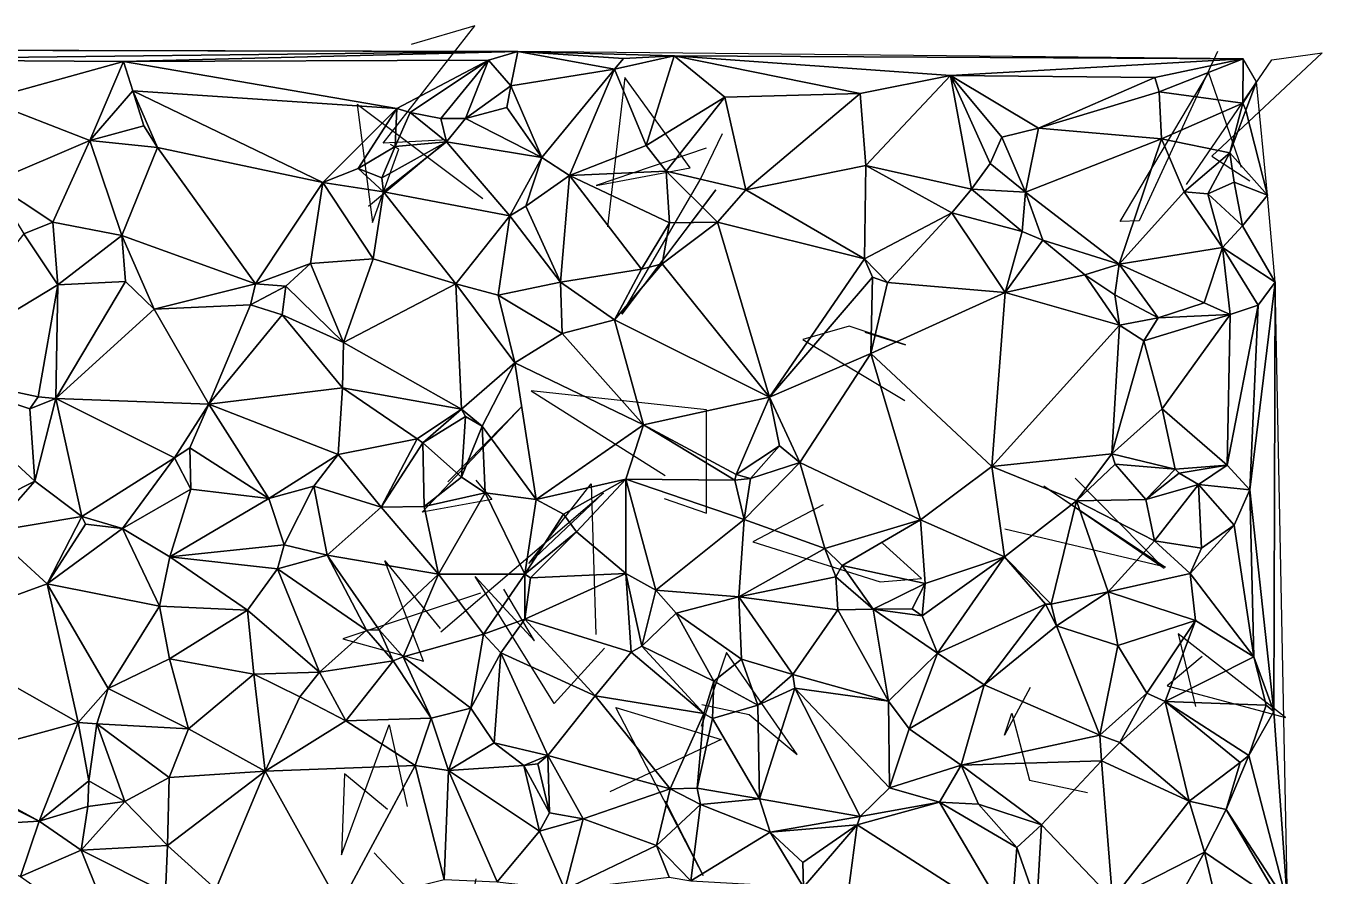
# Model space of a CAD drawing. Header units: metres. Extents: x -15.8 to 15.5, y -15.7 to 15.6.
# Drawn here: x 2.29 to 15.34, y 6.61 to 15.16 of the extents above; entities that cross this region are included whole.
import ezdxf

# ---------------------------------------------------------------- set-up
doc = ezdxf.new("R2010")
doc.units = ezdxf.units.M
doc.layers.add('CRACKS', color=1, linetype='Continuous')
doc.layers.add('STREET_MESH', color=7, linetype='Continuous')

msp = doc.modelspace()

# ---------------------------------------------------------------- linework, layer by layer
at = {"layer": 'CRACKS'}
for points in [[(5.741, 13.351, 0.1), (6.539, 14.018, 0.1), (5.889, 13.982, 0.1), (6.811, 15.164, 0.1), (6.17, 14.976, 0.1)], [(14.288, 14.905, 0.1), (13.5, 13.201, 0.1), (13.306, 13.196, 0.1), (14.196, 14.691, 0.1), (14.524, 13.742, 0.1)], [(13.974, 13.568, 0.1), (14.835, 14.822, 0.1), (15.34, 14.892, 0.1), (14.229, 13.853, 0.1), (14.613, 13.603, 0.1)], [(9.139, 13.935, 0.1), (8.031, 13.559, 0.1), (8.978, 13.734, 0.1), (8.322, 14.644, 0.1), (8.147, 13.141, 0.1)], [(6.891, 13.422, 0.1), (5.626, 14.372, 0.1), (5.78, 13.184, 0.1), (6.044, 13.923, 0.1), (5.962, 13.971, 0.1)], [(8.345, 12.328, 0.1), (9.237, 13.515, 0.1), (8.29, 12.263, 0.1), (9.077, 13.608, 0.1), (9.303, 14.08, 0.1)], [(10.737, 12.081, 0.1), (11.145, 11.955, 0.1), (10.579, 12.142, 0.1), (10.111, 12.009, 0.1), (11.14, 11.392, 0.1)], [(8.717, 10.406, 0.1), (9.143, 10.26, 0.1), (9.144, 11.3, 0.1), (7.376, 11.49, 0.1), (8.727, 10.639, 0.1)], [(6.822, 10.591, 0.1), (6.982, 10.396, 0.1), (6.28, 10.269, 0.1), (7.282, 11.334, 0.1), (6.54, 10.574, 0.1)], [(12.855, 10.612, 0.1), (13.749, 9.702, 0.1), (12.537, 10.531, 0.1), (13.764, 9.717, 0.1), (12.147, 10.098, 0.1)], [(6.467, 9.064, 0.1), (8.105, 10.464, 0.1), (7.355, 9.752, 0.1), (7.981, 10.555, 0.1), (8.029, 9.037, 0.1)], [(10.318, 10.343, 0.1), (9.61, 9.972, 0.1), (10.89, 9.568, 0.1), (11.307, 9.602, 0.1), (10.913, 9.958, 0.1)], [(6.868, 9.454, 0.1), (5.482, 8.993, 0.1), (6.294, 8.769, 0.1), (5.905, 9.781, 0.1), (6.462, 9.098, 0.1)], [(8.115, 8.901, 0.1), (7.608, 8.342, 0.1), (6.815, 9.622, 0.1), (7.412, 8.974, 0.1), (7.102, 9.494, 0.1)], [(14.133, 8.817, 0.1), (13.78, 8.522, 0.1), (14.971, 8.202, 0.1), (13.89, 9.046, 0.1), (14.064, 8.314, 0.1)], [(9.094, 8.333, 0.1), (9.572, 8.232, 0.1), (10.054, 7.829, 0.1), (9.343, 8.857, 0.1), (9.09, 8.111, 0.1)], [(12.4, 8.506, 0.1), (12.143, 8.026, 0.1), (12.218, 8.245, 0.1), (12.394, 7.571, 0.1), (12.978, 7.447, 0.1)], [(8.727, 7.363, 0.1), (9.11, 6.611, 0.1), (8.229, 8.304, 0.1), (9.29, 7.982, 0.1), (8.169, 7.455, 0.1)], [(5.932, 7.277, 0.1), (5.498, 7.634, 0.1), (5.469, 6.82, 0.1), (5.948, 8.129, 0.1), (6.128, 7.306, 0.1)], [(5.796, 6.84, 0.1), (6.087, 6.532, 0.1), (6.812, 6.21, 0.1), (6.755, 6.187, 0.1), (6.825, 6.579, 0.1)]]:
    msp.add_polyline3d(points, dxfattribs=at)
at = {"layer": 'STREET_MESH'}
for points in [[(-8.365, 14.941), (7.244, 14.905), (-14.851, 14.957)], [(7.244, 14.905), (-8.365, 14.941), (0.285, 14.827)], [(3.274, 14.805), (7.244, 14.905), (0.285, 14.827)], [(3.274, 14.805), (6.948, 14.818), (7.244, 14.905)], [(6.948, 14.818), (7.173, 14.562), (7.244, 14.905)], [(7.173, 14.562), (8.218, 14.73), (7.244, 14.905)], [(7.244, 14.905), (8.818, 14.862), (14.546, 14.833)], [(8.307, 14.837), (8.818, 14.862), (7.244, 14.905)], [(8.218, 14.73), (8.307, 14.837), (7.244, 14.905)], [(1.881, 14.42), (3.274, 14.805), (0.285, 14.827)], [(1.881, 14.42), (2.936, 14.011), (3.274, 14.805)], [(2.936, 14.011), (3.368, 14.509), (3.274, 14.805)], [(6.948, 14.818), (3.274, 14.805), (6.025, 14.334)], [(3.274, 14.805), (3.368, 14.509), (6.025, 14.334)], [(6.161, 14.291), (6.948, 14.818), (6.025, 14.334)], [(6.161, 14.291), (6.467, 14.233), (6.948, 14.818)], [(6.948, 14.818), (6.467, 14.233), (6.715, 14.231)], [(7.173, 14.562), (6.948, 14.818), (6.715, 14.231)], [(8.218, 14.73), (8.536, 13.959), (8.818, 14.862)], [(8.307, 14.837), (8.218, 14.73), (8.818, 14.862)], [(8.818, 14.862), (8.536, 13.959), (9.328, 14.448)], [(8.818, 14.862), (11.599, 14.666), (14.546, 14.833)], [(11.599, 14.666), (8.818, 14.862), (10.69, 14.483)], [(8.818, 14.862), (9.328, 14.448), (10.69, 14.483)], [(11.599, 14.666), (13.655, 14.643), (14.546, 14.833)], [(13.655, 14.643), (13.701, 14.499), (14.546, 14.833)], [(13.701, 14.499), (14.543, 14.386), (14.546, 14.833)], [(14.543, 14.386), (14.678, 14.6), (14.546, 14.833)], [(7.484, 13.841), (8.218, 14.73), (7.173, 14.562)], [(7.764, 13.657), (8.218, 14.73), (7.484, 13.841)], [(8.536, 13.959), (8.218, 14.73), (7.764, 13.657)], [(10.746, 13.758), (11.599, 14.666), (10.69, 14.483)], [(10.746, 13.758), (11.811, 13.521), (11.599, 14.666)], [(13.655, 14.643), (11.599, 14.666), (12.486, 14.133)], [(11.599, 14.666), (12.117, 14.045), (12.486, 14.133)], [(11.997, 13.778), (12.117, 14.045), (11.599, 14.666)], [(11.811, 13.521), (11.997, 13.778), (11.599, 14.666)], [(13.701, 14.499), (13.655, 14.643), (12.486, 14.133)], [(3.477, 14.157), (3.368, 14.509), (2.936, 14.011)], [(3.368, 14.509), (5.28, 13.588), (6.025, 14.334)], [(5.28, 13.588), (3.368, 14.509), (3.616, 13.939)], [(3.368, 14.509), (3.477, 14.157), (3.616, 13.939)], [(7.134, 14.343), (7.173, 14.562), (6.715, 14.231)], [(7.484, 13.841), (7.173, 14.562), (7.134, 14.343)], [(13.723, 14.028), (13.701, 14.499), (12.486, 14.133)], [(13.701, 14.499), (13.723, 14.028), (14.543, 14.386)], [(14.543, 14.386), (14.572, 14.317), (14.678, 14.6)], [(14.572, 14.317), (14.792, 13.461), (14.678, 14.6)], [(1.881, 14.42), (1.951, 13.591), (2.936, 14.011)], [(8.536, 13.959), (8.736, 13.703), (9.328, 14.448)], [(8.736, 13.703), (9.538, 13.514), (9.328, 14.448)], [(9.328, 14.448), (9.538, 13.514), (10.69, 14.483)], [(9.538, 13.514), (10.746, 13.758), (10.69, 14.483)], [(13.723, 14.028), (14.412, 13.885), (14.543, 14.386)], [(14.412, 13.885), (14.572, 14.317), (14.543, 14.386)], [(5.28, 13.588), (5.637, 13.727), (6.025, 14.334)], [(5.637, 13.727), (6.01, 13.951), (6.025, 14.334)], [(6.01, 13.951), (6.161, 14.291), (6.025, 14.334)], [(6.161, 14.291), (6.01, 13.951), (6.524, 13.998)], [(6.467, 14.233), (6.161, 14.291), (6.524, 13.998)], [(6.467, 14.233), (6.524, 13.998), (6.715, 14.231)], [(6.524, 13.998), (7.484, 13.841), (6.715, 14.231)], [(7.484, 13.841), (7.134, 14.343), (6.715, 14.231)], [(14.412, 13.885), (14.792, 13.461), (14.572, 14.317)], [(3.477, 14.157), (2.936, 14.011), (3.616, 13.939)], [(12.117, 14.045), (12.353, 13.491), (12.486, 14.133)], [(12.353, 13.491), (13.723, 14.028), (12.486, 14.133)], [(1.951, 13.591), (2.563, 13.189), (2.936, 14.011)], [(2.563, 13.189), (3.257, 13.055), (2.936, 14.011)], [(2.936, 14.011), (3.257, 13.055), (3.616, 13.939)], [(6.524, 13.998), (5.874, 13.636), (5.892, 13.493)], [(6.01, 13.951), (5.874, 13.636), (6.524, 13.998)], [(6.524, 13.998), (5.892, 13.493), (7.164, 13.253)], [(7.484, 13.841), (6.524, 13.998), (7.164, 13.253)], [(12.117, 14.045), (11.997, 13.778), (12.353, 13.491)], [(13.296, 12.767), (13.723, 14.028), (12.353, 13.491)], [(13.723, 14.028), (13.296, 12.767), (13.951, 13.493)], [(14.412, 13.885), (13.723, 14.028), (13.951, 13.493)], [(3.257, 13.055), (4.603, 12.569), (3.616, 13.939)], [(4.603, 12.569), (5.28, 13.588), (3.616, 13.939)], [(5.874, 13.636), (6.01, 13.951), (5.637, 13.727)], [(7.323, 13.349), (7.484, 13.841), (7.164, 13.253)], [(7.764, 13.657), (7.484, 13.841), (7.323, 13.349)], [(8.736, 13.703), (8.536, 13.959), (7.764, 13.657)], [(14.19, 13.475), (14.412, 13.885), (13.951, 13.493)], [(14.412, 13.885), (14.19, 13.475), (14.455, 13.592)], [(14.412, 13.885), (14.455, 13.592), (14.792, 13.461)], [(5.28, 13.588), (5.892, 13.493), (5.637, 13.727)], [(5.892, 13.493), (5.874, 13.636), (5.637, 13.727)], [(8.736, 13.703), (7.764, 13.657), (8.771, 13.182)], [(8.736, 13.703), (8.771, 13.182), (9.253, 13.188)], [(9.538, 13.514), (8.736, 13.703), (9.253, 13.188)], [(10.746, 13.758), (9.538, 13.514), (10.733, 12.818)], [(10.746, 13.758), (10.733, 12.818), (11.613, 13.282)], [(11.811, 13.521), (10.746, 13.758), (11.613, 13.282)], [(11.997, 13.778), (11.811, 13.521), (12.353, 13.491)], [(2.563, 13.189), (1.951, 13.591), (2.271, 13.072)], [(5.157, 12.771), (5.28, 13.588), (4.603, 12.569)], [(5.787, 12.818), (5.28, 13.588), (5.157, 12.771)], [(5.28, 13.588), (5.787, 12.818), (5.892, 13.493)], [(7.672, 12.586), (7.764, 13.657), (7.323, 13.349)], [(8.489, 12.716), (7.764, 13.657), (7.672, 12.586)], [(7.764, 13.657), (8.489, 12.716), (8.771, 13.182)], [(14.19, 13.475), (14.538, 13.15), (14.455, 13.592)], [(14.455, 13.592), (14.538, 13.15), (14.792, 13.461)], [(5.892, 13.493), (5.787, 12.818), (6.62, 12.568)], [(7.164, 13.253), (5.892, 13.493), (6.62, 12.568)], [(9.538, 13.514), (9.253, 13.188), (10.733, 12.818)], [(12.319, 13.096), (11.811, 13.521), (11.613, 13.282)], [(11.811, 13.521), (12.319, 13.096), (12.353, 13.491)], [(12.319, 13.096), (12.527, 13.008), (12.353, 13.491)], [(12.527, 13.008), (13.296, 12.767), (12.353, 13.491)], [(13.296, 12.767), (14.337, 12.933), (13.951, 13.493)], [(14.337, 12.933), (14.19, 13.475), (13.951, 13.493)], [(14.538, 13.15), (14.19, 13.475), (14.337, 12.933)], [(14.792, 13.461), (14.538, 13.15), (14.867, 12.585)], [(7.672, 12.586), (7.323, 13.349), (7.164, 13.253)], [(2.612, 12.558), (2.563, 13.189), (2.271, 13.072)], [(2.563, 13.189), (2.612, 12.558), (3.257, 13.055)], [(7.046, 12.455), (7.164, 13.253), (6.62, 12.568)], [(7.046, 12.455), (7.672, 12.586), (7.164, 13.253)], [(8.489, 12.716), (8.698, 12.77), (8.771, 13.182)], [(8.771, 13.182), (8.698, 12.77), (9.253, 13.188)], [(9.253, 13.188), (8.698, 12.77), (9.777, 11.427)], [(10.733, 12.818), (9.253, 13.188), (9.777, 11.427)], [(10.733, 12.818), (10.966, 12.581), (11.613, 13.282)], [(11.613, 13.282), (10.966, 12.581), (12.149, 12.48)], [(12.319, 13.096), (11.613, 13.282), (12.149, 12.48)], [(2.612, 12.558), (2.271, 13.072), (1.181, 11.692)], [(3.257, 13.055), (2.612, 12.558), (3.294, 12.59)], [(3.257, 13.055), (3.583, 12.312), (4.603, 12.569)], [(3.583, 12.312), (3.257, 13.055), (3.294, 12.59)], [(12.527, 13.008), (12.319, 13.096), (12.149, 12.48)], [(14.538, 13.15), (14.337, 12.933), (14.867, 12.585)], [(12.952, 12.658), (12.527, 13.008), (12.149, 12.48)], [(13.296, 12.767), (12.527, 13.008), (12.952, 12.658)], [(14.337, 12.933), (13.296, 12.767), (14.154, 12.375)], [(14.414, 12.258), (14.337, 12.933), (14.154, 12.375)], [(14.337, 12.933), (14.696, 12.352), (14.867, 12.585)], [(14.696, 12.352), (14.337, 12.933), (14.414, 12.258)], [(5.787, 12.818), (5.157, 12.771), (5.489, 11.977)], [(6.62, 12.568), (5.787, 12.818), (5.489, 11.977)], [(10.815, 12.635), (10.733, 12.818), (9.777, 11.427)], [(10.815, 12.635), (10.966, 12.581), (10.733, 12.818)], [(4.907, 12.545), (5.157, 12.771), (4.603, 12.569)], [(5.157, 12.771), (4.907, 12.545), (5.489, 11.977)], [(8.489, 12.716), (7.672, 12.586), (8.215, 12.207)], [(8.698, 12.77), (8.215, 12.207), (9.777, 11.427)], [(8.698, 12.77), (8.489, 12.716), (8.215, 12.207)], [(13.3, 12.151), (12.952, 12.658), (12.149, 12.48)], [(13.254, 12.457), (13.296, 12.767), (12.952, 12.658)], [(13.3, 12.151), (13.254, 12.457), (12.952, 12.658)], [(13.689, 12.226), (13.296, 12.767), (13.254, 12.457)], [(13.296, 12.767), (13.689, 12.226), (14.154, 12.375)], [(2.413, 11.429), (2.612, 12.558), (1.181, 11.692)], [(2.592, 11.413), (2.612, 12.558), (2.413, 11.429)], [(2.592, 11.413), (3.583, 12.312), (3.294, 12.59)], [(2.612, 12.558), (2.592, 11.413), (3.294, 12.59)], [(3.583, 12.312), (4.551, 12.357), (4.603, 12.569)], [(4.551, 12.357), (4.907, 12.545), (4.603, 12.569)], [(4.907, 12.545), (4.551, 12.357), (4.872, 12.257)], [(4.907, 12.545), (4.872, 12.257), (5.489, 11.977)], [(6.677, 11.307), (6.62, 12.568), (5.489, 11.977)], [(6.677, 11.307), (7.214, 11.773), (6.62, 12.568)], [(7.214, 11.773), (7.046, 12.455), (6.62, 12.568)], [(7.691, 12.069), (7.672, 12.586), (7.046, 12.455)], [(7.672, 12.586), (7.691, 12.069), (8.215, 12.207)], [(10.798, 11.866), (10.815, 12.635), (9.777, 11.427)], [(10.815, 12.635), (10.798, 11.866), (10.966, 12.581)], [(10.966, 12.581), (10.798, 11.866), (12.149, 12.48)], [(14.696, 12.352), (14.611, 10.495), (14.867, 12.585)], [(14.611, 10.495), (14.855, 8.264), (14.867, 12.585)], [(14.867, 12.585), (14.855, 8.264), (14.992, 6.327)], [(7.214, 11.773), (7.691, 12.069), (7.046, 12.455)], [(10.798, 11.866), (12.016, 10.728), (12.149, 12.48)], [(12.016, 10.728), (13.3, 12.151), (12.149, 12.48)], [(13.3, 12.151), (13.689, 12.226), (13.254, 12.457)], [(3.583, 12.312), (2.592, 11.413), (4.131, 11.356)], [(4.551, 12.357), (3.583, 12.312), (4.131, 11.356)], [(4.872, 12.257), (4.551, 12.357), (4.131, 11.356)], [(13.689, 12.226), (14.414, 12.258), (14.154, 12.375)], [(14.385, 10.743), (14.696, 12.352), (14.414, 12.258)], [(14.385, 10.743), (14.611, 10.495), (14.696, 12.352)], [(5.477, 11.522), (4.872, 12.257), (4.131, 11.356)], [(4.872, 12.257), (5.477, 11.522), (5.489, 11.977)], [(7.691, 12.069), (8.507, 11.15), (8.215, 12.207)], [(8.215, 12.207), (8.507, 11.15), (9.777, 11.427)], [(13.223, 10.857), (13.3, 12.151), (12.016, 10.728)], [(13.3, 12.151), (13.223, 10.857), (13.545, 11.993)], [(13.689, 12.226), (13.3, 12.151), (13.545, 11.993)], [(14.414, 12.258), (13.689, 12.226), (13.545, 11.993)], [(13.729, 11.309), (14.414, 12.258), (13.545, 11.993)], [(13.729, 11.309), (14.385, 10.743), (14.414, 12.258)], [(7.691, 12.069), (7.214, 11.773), (8.507, 11.15)], [(5.477, 11.522), (6.677, 11.307), (5.489, 11.977)], [(13.223, 10.857), (13.729, 11.309), (13.545, 11.993)], [(6.885, 11.134), (7.214, 11.773), (6.677, 11.307)], [(7.214, 11.773), (6.885, 11.134), (7.429, 10.398)], [(8.507, 11.15), (7.214, 11.773), (7.429, 10.398)], [(10.081, 10.771), (10.798, 11.866), (9.777, 11.427)], [(10.081, 10.771), (11.298, 10.193), (10.798, 11.866)], [(10.798, 11.866), (11.298, 10.193), (12.016, 10.728)], [(2.381, 10.582), (1.181, 11.692), (1.271, 10.022)], [(2.381, 10.582), (2.331, 11.309), (1.181, 11.692)], [(2.331, 11.309), (2.413, 11.429), (1.181, 11.692)], [(5.436, 10.849), (5.477, 11.522), (4.131, 11.356)], [(6.229, 11.006), (5.477, 11.522), (5.436, 10.849)], [(5.477, 11.522), (6.229, 11.006), (6.677, 11.307)], [(2.331, 11.309), (2.592, 11.413), (2.413, 11.429)], [(2.592, 11.413), (2.331, 11.309), (2.381, 10.582)], [(2.854, 10.226), (2.592, 11.413), (2.381, 10.582)], [(2.592, 11.413), (3.788, 10.818), (4.131, 11.356)], [(2.592, 11.413), (2.854, 10.226), (3.788, 10.818)], [(3.788, 10.818), (3.94, 10.916), (4.131, 11.356)], [(3.94, 10.916), (4.735, 10.408), (4.131, 11.356)], [(4.735, 10.408), (5.436, 10.849), (4.131, 11.356)], [(8.507, 11.15), (9.441, 10.648), (9.777, 11.427)], [(9.441, 10.648), (9.879, 10.936), (9.777, 11.427)], [(9.879, 10.936), (10.081, 10.771), (9.777, 11.427)], [(6.677, 11.307), (6.229, 11.006), (6.287, 10.966)], [(6.718, 11.232), (6.677, 11.307), (6.287, 10.966)], [(6.677, 10.621), (6.718, 11.232), (6.287, 10.966)], [(6.718, 11.232), (6.885, 11.134), (6.677, 11.307)], [(6.885, 11.134), (6.718, 11.232), (6.677, 10.621)], [(13.729, 11.309), (13.223, 10.857), (13.86, 10.703)], [(14.385, 10.743), (13.729, 11.309), (13.86, 10.703)], [(6.885, 11.134), (6.677, 10.621), (6.914, 10.464)], [(7.429, 10.398), (6.885, 11.134), (6.914, 10.464)], [(8.332, 10.602), (8.507, 11.15), (7.429, 10.398)], [(8.507, 11.15), (8.332, 10.602), (9.429, 10.593)], [(9.441, 10.648), (8.507, 11.15), (9.429, 10.593)], [(5.867, 10.321), (6.229, 11.006), (5.436, 10.849)], [(6.229, 11.006), (5.867, 10.321), (6.287, 10.966)], [(5.867, 10.321), (6.301, 10.327), (6.287, 10.966)], [(6.301, 10.327), (6.677, 10.621), (6.287, 10.966)], [(3.94, 10.916), (3.788, 10.818), (3.951, 10.5)], [(4.735, 10.408), (3.94, 10.916), (3.951, 10.5)], [(4.735, 10.408), (5.188, 10.531), (5.436, 10.849)], [(5.188, 10.531), (5.867, 10.321), (5.436, 10.849)], [(9.441, 10.648), (9.586, 10.607), (9.879, 10.936)], [(9.879, 10.936), (9.586, 10.607), (10.081, 10.771)], [(13.223, 10.857), (12.016, 10.728), (12.868, 10.382)], [(13.256, 10.753), (13.223, 10.857), (12.868, 10.382)], [(13.223, 10.857), (13.256, 10.753), (13.86, 10.703)], [(2.854, 10.226), (3.263, 10.105), (3.788, 10.818)], [(3.788, 10.818), (3.263, 10.105), (3.951, 10.5)], [(9.523, 10.194), (10.333, 9.904), (10.081, 10.771)], [(9.586, 10.607), (9.523, 10.194), (10.081, 10.771)], [(10.333, 9.904), (11.298, 10.193), (10.081, 10.771)], [(11.298, 10.193), (12.143, 9.821), (12.016, 10.728)], [(12.016, 10.728), (12.143, 9.821), (12.868, 10.382)], [(13.567, 10.398), (13.256, 10.753), (12.868, 10.382)], [(13.256, 10.753), (13.567, 10.398), (13.86, 10.703)], [(13.567, 10.398), (13.902, 10.663), (13.86, 10.703)], [(13.902, 10.663), (14.385, 10.743), (13.86, 10.703)], [(13.902, 10.663), (14.096, 10.549), (14.385, 10.743)], [(14.096, 10.549), (14.611, 10.495), (14.385, 10.743)], [(1.932, 10.073), (2.381, 10.582), (1.271, 10.022)], [(1.932, 10.073), (2.854, 10.226), (2.381, 10.582)], [(6.677, 10.621), (6.301, 10.327), (6.914, 10.464)], [(8.332, 10.602), (7.429, 10.398), (7.702, 10.25)], [(7.835, 10.072), (8.332, 10.602), (7.702, 10.25)], [(8.332, 10.602), (7.835, 10.072), (8.33, 9.653)], [(8.631, 9.485), (8.332, 10.602), (8.33, 9.653)], [(8.332, 10.602), (9.523, 10.194), (9.429, 10.593)], [(8.631, 9.485), (9.523, 10.194), (8.332, 10.602)], [(9.586, 10.607), (9.441, 10.648), (9.429, 10.593)], [(9.523, 10.194), (9.586, 10.607), (9.429, 10.593)], [(14.096, 10.549), (13.902, 10.663), (13.567, 10.398)], [(3.951, 10.5), (3.263, 10.105), (3.74, 9.821)], [(4.735, 10.408), (3.951, 10.5), (3.74, 9.821)], [(4.735, 10.408), (4.892, 9.942), (5.188, 10.531)], [(5.188, 10.531), (4.892, 9.942), (5.325, 9.835)], [(5.867, 10.321), (5.188, 10.531), (5.325, 9.835)], [(6.301, 10.327), (6.444, 9.645), (6.914, 10.464)], [(6.444, 9.645), (7.315, 9.644), (6.914, 10.464)], [(7.315, 9.644), (7.429, 10.398), (6.914, 10.464)], [(14.096, 10.549), (13.567, 10.398), (13.654, 9.98)], [(14.126, 9.907), (14.096, 10.549), (13.654, 9.98)], [(14.096, 10.549), (14.126, 9.907), (14.456, 10.137)], [(14.611, 10.495), (14.096, 10.549), (14.456, 10.137)], [(14.611, 10.495), (14.456, 10.137), (14.653, 8.812)], [(14.611, 10.495), (14.653, 8.812), (14.855, 8.264)], [(4.892, 9.942), (4.735, 10.408), (3.74, 9.821)], [(6.444, 9.645), (5.867, 10.321), (5.325, 9.835)], [(5.867, 10.321), (6.444, 9.645), (6.301, 10.327)], [(7.429, 10.398), (7.315, 9.644), (7.702, 10.25)], [(12.143, 9.821), (12.611, 9.343), (12.868, 10.382)], [(12.611, 9.343), (13.186, 9.468), (12.868, 10.382)], [(13.654, 9.98), (13.567, 10.398), (12.868, 10.382)], [(13.186, 9.468), (13.654, 9.98), (12.868, 10.382)], [(2.854, 10.226), (1.932, 10.073), (2.505, 9.547)], [(2.89, 10.148), (2.854, 10.226), (2.505, 9.547)], [(3.263, 10.105), (2.854, 10.226), (2.89, 10.148)], [(7.315, 9.644), (7.835, 10.072), (7.702, 10.25)], [(9.523, 10.194), (8.631, 9.485), (9.467, 9.417)], [(10.333, 9.904), (9.523, 10.194), (9.467, 9.417)], [(11.298, 10.193), (10.333, 9.904), (10.507, 9.732)], [(11.344, 9.55), (11.298, 10.193), (10.507, 9.732)], [(12.143, 9.821), (11.298, 10.193), (11.344, 9.55)], [(2.505, 9.547), (1.932, 10.073), (1.197, 9.072)], [(3.263, 10.105), (2.89, 10.148), (2.505, 9.547)], [(3.635, 9.323), (3.263, 10.105), (2.505, 9.547)], [(3.263, 10.105), (3.635, 9.323), (3.74, 9.821)], [(7.835, 10.072), (7.315, 9.644), (7.372, 9.609)], [(8.33, 9.653), (7.835, 10.072), (7.372, 9.609)], [(14.653, 8.812), (14.456, 10.137), (14.013, 9.653)], [(14.456, 10.137), (14.126, 9.907), (14.013, 9.653)], [(4.823, 9.699), (4.892, 9.942), (3.74, 9.821)], [(4.892, 9.942), (4.823, 9.699), (5.325, 9.835)], [(13.654, 9.98), (13.186, 9.468), (14.013, 9.653)], [(14.126, 9.907), (13.654, 9.98), (14.013, 9.653)], [(3.635, 9.323), (4.521, 9.284), (3.74, 9.821)], [(4.521, 9.284), (4.823, 9.699), (3.74, 9.821)], [(4.823, 9.699), (5.72, 9.082), (5.325, 9.835)], [(5.849, 9.084), (6.444, 9.645), (5.325, 9.835)], [(5.72, 9.082), (5.849, 9.084), (5.325, 9.835)], [(10.444, 9.618), (10.333, 9.904), (9.467, 9.417)], [(10.333, 9.904), (10.444, 9.618), (10.507, 9.732)], [(11.313, 9.226), (12.143, 9.821), (11.344, 9.55)], [(11.313, 9.226), (11.468, 8.849), (12.143, 9.821)], [(11.468, 8.849), (12.554, 9.342), (12.143, 9.821)], [(12.554, 9.342), (12.611, 9.343), (12.143, 9.821)], [(4.823, 9.699), (4.521, 9.284), (5.247, 8.658)], [(5.72, 9.082), (4.823, 9.699), (5.247, 8.658)], [(10.444, 9.618), (10.821, 9.294), (10.507, 9.732)], [(10.821, 9.294), (11.344, 9.55), (10.507, 9.732)], [(2.816, 8.152), (2.505, 9.547), (1.197, 9.072)], [(3.635, 9.323), (2.505, 9.547), (3.12, 8.496)], [(2.505, 9.547), (2.816, 8.152), (3.12, 8.496)], [(6.444, 9.645), (5.849, 9.084), (6.089, 8.814)], [(6.899, 9.041), (6.444, 9.645), (6.089, 8.814)], [(6.899, 9.041), (7.315, 9.644), (6.444, 9.645)], [(7.315, 9.644), (6.899, 9.041), (7.315, 9.194)], [(7.315, 9.194), (8.33, 9.653), (7.372, 9.609)], [(7.315, 9.194), (8.383, 8.859), (8.33, 9.653)], [(7.315, 9.644), (7.315, 9.194), (7.372, 9.609)], [(8.383, 8.859), (8.49, 8.922), (8.33, 9.653)], [(8.49, 8.922), (8.631, 9.485), (8.33, 9.653)], [(10.465, 9.286), (10.444, 9.618), (9.467, 9.417)], [(10.821, 9.294), (10.444, 9.618), (10.465, 9.286)], [(10.821, 9.294), (11.212, 9.297), (11.344, 9.55)], [(11.212, 9.297), (11.313, 9.226), (11.344, 9.55)], [(13.186, 9.468), (14.066, 9.178), (14.013, 9.653)], [(14.066, 9.178), (14.653, 8.812), (14.013, 9.653)], [(8.631, 9.485), (8.49, 8.922), (8.836, 9.253)], [(9.467, 9.417), (8.631, 9.485), (8.836, 9.253)], [(9.494, 8.789), (9.467, 9.417), (8.836, 9.253)], [(10.011, 8.636), (10.465, 9.286), (9.467, 9.417)], [(9.494, 8.789), (10.011, 8.636), (9.467, 9.417)], [(12.611, 9.343), (12.666, 9.126), (13.186, 9.468)], [(12.666, 9.126), (13.284, 8.929), (13.186, 9.468)], [(13.284, 8.929), (14.066, 9.178), (13.186, 9.468)], [(3.738, 8.793), (3.635, 9.323), (3.12, 8.496)], [(3.635, 9.323), (3.738, 8.793), (4.521, 9.284)], [(3.738, 8.793), (4.584, 8.64), (4.521, 9.284)], [(4.521, 9.284), (4.584, 8.64), (5.247, 8.658)], [(10.011, 8.636), (10.976, 8.368), (10.465, 9.286)], [(10.976, 8.368), (10.821, 9.294), (10.465, 9.286)], [(11.212, 9.297), (10.821, 9.294), (11.313, 9.226)], [(10.821, 9.294), (11.468, 8.849), (11.313, 9.226)], [(10.976, 8.368), (11.468, 8.849), (10.821, 9.294)], [(11.468, 8.849), (11.939, 8.532), (12.554, 9.342)], [(11.939, 8.532), (12.666, 9.126), (12.554, 9.342)], [(12.554, 9.342), (12.666, 9.126), (12.611, 9.343)], [(7.315, 9.194), (6.899, 9.041), (7.072, 8.853)], [(7.315, 9.194), (7.072, 8.853), (8.021, 8.42)], [(8.383, 8.859), (7.315, 9.194), (8.021, 8.42)], [(8.49, 8.922), (9.215, 8.57), (8.836, 9.253)], [(9.215, 8.57), (9.494, 8.789), (8.836, 9.253)], [(13.284, 8.929), (13.574, 8.448), (14.066, 9.178)], [(13.574, 8.448), (13.761, 8.363), (14.066, 9.178)], [(14.066, 9.178), (13.761, 8.363), (14.653, 8.812)], [(1.339, 7.75), (2.816, 8.152), (1.197, 9.072)], [(5.989, 8.774), (5.72, 9.082), (5.247, 8.658)], [(5.849, 9.084), (5.72, 9.082), (5.989, 8.774)], [(5.849, 9.084), (5.989, 8.774), (6.089, 8.814)], [(6.771, 8.298), (6.899, 9.041), (6.089, 8.814)], [(6.899, 9.041), (6.771, 8.298), (7.072, 8.853)], [(12.666, 9.126), (11.939, 8.532), (13.103, 8.024)], [(13.284, 8.929), (12.666, 9.126), (13.103, 8.024)], [(9.117, 8.244), (8.49, 8.922), (8.383, 8.859)], [(9.117, 8.244), (9.215, 8.57), (8.49, 8.922)], [(13.574, 8.448), (13.284, 8.929), (13.103, 8.024)], [(3.738, 8.793), (3.12, 8.496), (3.928, 8.088)], [(4.584, 8.64), (3.738, 8.793), (3.928, 8.088)], [(5.511, 8.17), (5.989, 8.774), (5.247, 8.658)], [(5.511, 8.17), (6.371, 8.197), (5.989, 8.774)], [(5.989, 8.774), (6.371, 8.197), (6.089, 8.814)], [(6.371, 8.197), (6.771, 8.298), (6.089, 8.814)], [(7.072, 8.853), (6.771, 8.298), (7.004, 7.949)], [(7.545, 7.819), (7.072, 8.853), (7.004, 7.949)], [(7.072, 8.853), (7.545, 7.819), (8.021, 8.42)], [(9.117, 8.244), (8.383, 8.859), (8.021, 8.42)], [(9.66, 8.326), (9.494, 8.789), (9.215, 8.57)], [(9.494, 8.789), (9.66, 8.326), (10.011, 8.636)], [(11.184, 8.09), (11.468, 8.849), (10.976, 8.368)], [(11.468, 8.849), (11.184, 8.09), (11.939, 8.532)], [(13.761, 8.363), (14.777, 8.327), (14.653, 8.812)], [(14.653, 8.812), (14.777, 8.327), (14.855, 8.264)], [(4.701, 7.662), (4.584, 8.64), (3.928, 8.088)], [(4.584, 8.64), (5.048, 8.41), (5.247, 8.658)], [(5.048, 8.41), (4.584, 8.64), (4.701, 7.662)], [(5.048, 8.41), (5.511, 8.17), (5.247, 8.658)], [(10.011, 8.636), (9.66, 8.326), (10.032, 8.499)], [(10.976, 8.368), (10.011, 8.636), (10.032, 8.499)], [(2.816, 8.152), (3.006, 8.138), (3.12, 8.496)], [(3.12, 8.496), (3.006, 8.138), (3.928, 8.088)], [(9.117, 8.244), (9.203, 8.192), (9.215, 8.57)], [(9.203, 8.192), (9.66, 8.326), (9.215, 8.57)], [(9.66, 8.326), (9.677, 7.384), (10.032, 8.499)], [(9.677, 7.384), (10.688, 7.207), (10.032, 8.499)], [(10.976, 8.368), (10.032, 8.499), (10.985, 7.493)], [(10.032, 8.499), (10.688, 7.207), (10.985, 7.493)], [(11.184, 8.09), (11.705, 7.723), (11.939, 8.532)], [(11.939, 8.532), (11.705, 7.723), (13.103, 8.024)], [(5.511, 8.17), (5.048, 8.41), (4.701, 7.662)], [(7.545, 7.819), (8.777, 7.483), (8.021, 8.42)], [(8.777, 7.483), (9.117, 8.244), (8.021, 8.42)], [(11.184, 8.09), (10.976, 8.368), (10.985, 7.493)], [(13.304, 7.95), (13.574, 8.448), (13.103, 8.024)], [(13.304, 7.95), (13.761, 8.363), (13.574, 8.448)], [(13.761, 8.363), (13.304, 7.95), (14.003, 7.362)], [(13.761, 8.363), (14.003, 7.362), (14.514, 7.75)], [(14.602, 7.82), (13.761, 8.363), (14.514, 7.75)], [(13.761, 8.363), (14.602, 7.82), (14.777, 8.327)], [(6.771, 8.298), (6.371, 8.197), (6.547, 7.669)], [(7.004, 7.949), (6.771, 8.298), (6.547, 7.669)], [(9.05, 7.492), (9.117, 8.244), (8.777, 7.483)], [(9.117, 8.244), (9.05, 7.492), (9.203, 8.192)], [(9.66, 8.326), (9.203, 8.192), (9.677, 7.384)], [(14.777, 8.327), (14.602, 7.82), (14.855, 8.264)], [(14.855, 8.264), (14.602, 7.82), (14.992, 6.327)], [(2.425, 7.159), (2.816, 8.152), (1.339, 7.75)], [(2.923, 7.564), (2.816, 8.152), (2.425, 7.159)], [(2.923, 7.564), (3.006, 8.138), (2.816, 8.152)], [(3.006, 8.138), (2.923, 7.564), (3.288, 7.358)], [(3.006, 8.138), (3.733, 7.598), (3.928, 8.088)], [(3.733, 7.598), (3.006, 8.138), (3.288, 7.358)], [(5.511, 8.17), (4.701, 7.662), (6.209, 7.72)], [(6.371, 8.197), (5.511, 8.17), (6.209, 7.72)], [(6.371, 8.197), (6.209, 7.72), (6.547, 7.669)], [(9.203, 8.192), (9.05, 7.492), (9.677, 7.384)], [(3.733, 7.598), (4.701, 7.662), (3.928, 8.088)], [(11.705, 7.723), (11.184, 8.09), (10.985, 7.493)], [(11.705, 7.723), (13.12, 7.767), (13.103, 8.024)], [(13.12, 7.767), (13.304, 7.95), (13.103, 8.024)], [(7.303, 7.719), (7.004, 7.949), (6.547, 7.669)], [(7.303, 7.719), (7.545, 7.819), (7.004, 7.949)], [(13.304, 7.95), (13.12, 7.767), (14.003, 7.362)], [(1.335, 7.699), (2.425, 7.159), (1.339, 7.75)], [(6.209, 7.72), (4.701, 7.662), (5.451, 6.311)], [(6.501, 6.571), (6.209, 7.72), (5.451, 6.311)], [(6.209, 7.72), (6.501, 6.571), (6.547, 7.669)], [(7.463, 7.059), (7.303, 7.719), (6.547, 7.669)], [(7.303, 7.719), (7.444, 7.735), (7.545, 7.819)], [(7.303, 7.719), (7.562, 7.243), (7.444, 7.735)], [(7.562, 7.243), (7.303, 7.719), (7.463, 7.059)], [(7.444, 7.735), (7.562, 7.243), (7.545, 7.819)], [(8.777, 7.483), (7.545, 7.819), (7.902, 7.184)], [(7.545, 7.819), (7.562, 7.243), (7.902, 7.184)], [(11.487, 7.349), (11.705, 7.723), (10.985, 7.493)], [(11.705, 7.723), (11.487, 7.349), (11.881, 7.331)], [(13.12, 7.767), (11.705, 7.723), (12.514, 7.121)], [(11.705, 7.723), (11.881, 7.331), (12.514, 7.121)], [(13.12, 7.767), (12.514, 7.121), (13.229, 6.374)], [(13.12, 7.767), (13.229, 6.374), (14.003, 7.362)], [(14.003, 7.362), (14.374, 7.276), (14.514, 7.75)], [(14.602, 7.82), (14.374, 7.276), (14.992, 6.327)], [(14.374, 7.276), (14.602, 7.82), (14.514, 7.75)], [(1.171, 7.087), (2.425, 7.159), (1.335, 7.699)], [(3.715, 6.914), (3.733, 7.598), (3.288, 7.358)], [(4.701, 7.662), (3.715, 6.914), (4.204, 6.475)], [(3.733, 7.598), (3.715, 6.914), (4.701, 7.662)], [(5.451, 6.311), (4.701, 7.662), (4.204, 6.475)], [(6.501, 6.571), (7.035, 6.549), (6.547, 7.669)], [(7.035, 6.549), (7.463, 7.059), (6.547, 7.669)], [(2.914, 7.307), (2.923, 7.564), (2.425, 7.159)], [(2.923, 7.564), (2.914, 7.307), (3.288, 7.358)], [(8.638, 6.914), (8.777, 7.483), (7.902, 7.184)], [(8.638, 6.914), (9.083, 7.328), (8.777, 7.483)], [(9.083, 7.328), (9.05, 7.492), (8.777, 7.483)], [(9.05, 7.492), (9.083, 7.328), (9.677, 7.384)], [(10.688, 7.207), (11.487, 7.349), (10.985, 7.493)], [(2.847, 6.867), (2.914, 7.307), (2.425, 7.159)], [(2.847, 6.867), (3.715, 6.914), (3.288, 7.358)], [(2.914, 7.307), (2.847, 6.867), (3.288, 7.358)], [(8.984, 6.559), (9.083, 7.328), (8.638, 6.914)], [(9.083, 7.328), (8.984, 6.559), (9.785, 7.047)], [(9.083, 7.328), (9.785, 7.047), (9.677, 7.384)], [(9.785, 7.047), (10.688, 7.207), (9.677, 7.384)], [(11.487, 7.349), (10.659, 7.122), (12.209, 6.128)], [(10.688, 7.207), (10.659, 7.122), (11.487, 7.349)], [(12.267, 6.893), (11.487, 7.349), (12.209, 6.128)], [(11.881, 7.331), (11.487, 7.349), (12.267, 6.893)], [(11.881, 7.331), (12.267, 6.893), (12.514, 7.121)], [(14.003, 7.362), (13.229, 6.374), (14.156, 6.847)], [(14.374, 7.276), (14.003, 7.362), (14.156, 6.847)], [(7.562, 7.243), (7.463, 7.059), (7.902, 7.184)], [(7.463, 7.059), (7.718, 6.47), (7.902, 7.184)], [(7.718, 6.47), (8.638, 6.914), (7.902, 7.184)], [(9.785, 7.047), (10.659, 7.122), (10.688, 7.207)], [(14.374, 7.276), (14.156, 6.847), (14.938, 6.316)], [(14.374, 7.276), (14.938, 6.316), (14.992, 6.327)], [(2.425, 7.159), (1.171, 7.087), (2.235, 6.602)], [(2.847, 6.867), (2.425, 7.159), (2.235, 6.602)], [(7.463, 7.059), (7.035, 6.549), (7.718, 6.47)], [(8.984, 6.559), (10.119, 6.494), (9.785, 7.047)], [(10.659, 7.122), (9.785, 7.047), (10.111, 6.744)], [(9.785, 7.047), (10.119, 6.494), (10.111, 6.744)], [(10.119, 6.494), (10.659, 7.122), (10.111, 6.744)], [(10.659, 7.122), (10.119, 6.494), (10.476, 5.719)], [(10.659, 7.122), (10.476, 5.719), (12.209, 6.128)], [(12.267, 6.893), (12.467, 6.321), (12.514, 7.121)], [(12.514, 7.121), (12.467, 6.321), (13.229, 6.374)], [(2.847, 6.867), (2.235, 6.602), (3.235, 5.898)], [(3.715, 6.914), (2.847, 6.867), (3.697, 6.442)], [(3.697, 6.442), (2.847, 6.867), (3.235, 5.898)], [(3.715, 6.914), (3.697, 6.442), (4.204, 6.475)], [(8.767, 6.597), (8.638, 6.914), (7.718, 6.47)], [(8.984, 6.559), (8.638, 6.914), (8.767, 6.597)], [(12.467, 6.321), (12.267, 6.893), (12.209, 6.128)], [(13.229, 6.374), (13.808, 6.22), (14.156, 6.847)], [(14.156, 6.847), (13.808, 6.22), (14.274, 6.351)], [(14.156, 6.847), (14.274, 6.351), (14.938, 6.316)]]:
    msp.add_3dface(points, dxfattribs=at)

doc.saveas('drawing.dxf')
